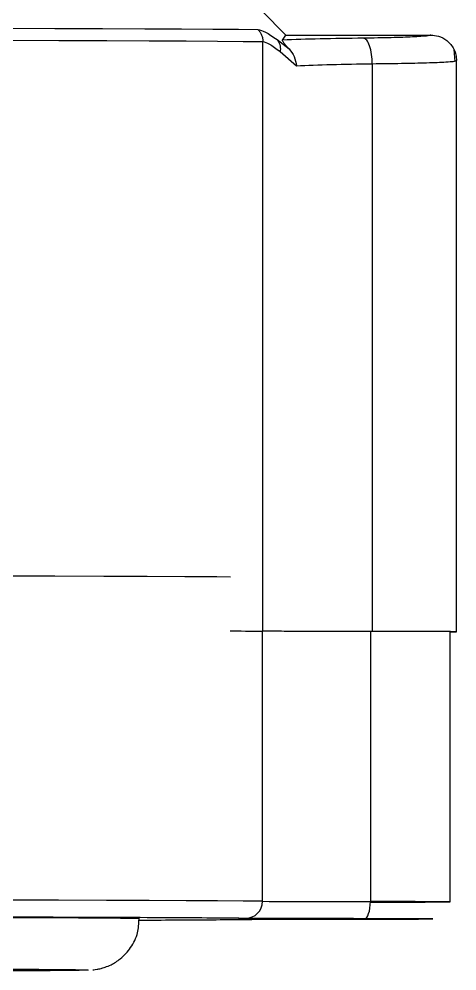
# Model space of a CAD drawing. Header units: millimetres. Extents: x 2003 to 4439, y 563 to 2285.
# Drawn here: x 2883 to 2908.6, y 665 to 720.8 of the extents above; entities that cross this region are included whole.
import ezdxf

# ---------------------------------------------------------------- set-up
doc = ezdxf.new("R2010")
doc.units = ezdxf.units.MM

msp = doc.modelspace()

# ---------------------------------------------------------------- linework, layer by layer
at = {"color": 7, "linetype": 'Continuous', "lineweight": 25}
for p, q in [((2898.621, 719.898), (2897.206, 721.313)), ((2898.433, 719.605), (2898.62, 719.899)), ((2898.62, 719.899), (2907.12, 719.899)), ((2897.273, 684.93), (2897.273, 719.516)), ((2898.106, 719.63), (2898.809, 719.085)), ((2898.296, 718.983), (2898.288, 718.924)), ((2898.288, 718.924), (2899.238, 718.093)), ((2908.541, 718.349), (2908.477, 719.04)), ((2903.685, 718.216), (2903.685, 684.914)), ((2908.505, 718.371), (2908.62, 718.398)), ((2908.62, 684.899), (2908.62, 718.402)), ((2897.252, 669.087), (2897.252, 684.93)), ((2903.575, 684.914), (2903.575, 669.071)), ((2908.243, 669.056), (2908.243, 684.899)), ((2886.991, 665.059), (2887.043, 665.056))]:
    msp.add_line(p, q, dxfattribs=at)
at = {"color": 7, "linetype": 'Continuous', "lineweight": 25, "flags": 128}
for points in [[(2833.185, 720.359), (2838.387, 720.356), (2843.501, 720.353), (2848.504, 720.349), (2853.373, 720.345), (2858.087, 720.339), (2862.625, 720.333), (2866.966, 720.327), (2871.091, 720.32), (2874.982, 720.312), (2878.621, 720.304), (2881.992, 720.295), (2885.08, 720.285), (2887.871, 720.276), (2890.353, 720.266), (2892.514, 720.255), (2894.345, 720.245), (2895.838, 720.234), (2896.986, 720.223)], [(2833.238, 719.652), (2838.46, 719.65), (2843.592, 719.647), (2848.614, 719.643), (2853.501, 719.638), (2858.232, 719.633), (2862.786, 719.627), (2867.144, 719.62), (2871.284, 719.613), (2875.189, 719.605), (2878.841, 719.597), (2882.225, 719.588), (2885.324, 719.579), (2888.125, 719.569), (2890.616, 719.559), (2892.785, 719.548), (2894.623, 719.538), (2896.121, 719.527), (2897.273, 719.516)], [(2895.37, 688.104), (2894.578, 688.11), (2892.708, 688.12), (2890.494, 688.131), (2887.946, 688.141), (2885.076, 688.151), (2881.898, 688.161), (2878.425, 688.17), (2874.674, 688.178), (2870.663, 688.186), (2866.41, 688.193), (2861.935, 688.2), (2857.258, 688.206), (2852.402, 688.211), (2847.389, 688.216), (2842.242, 688.22)], [(2897.252, 669.087), (2896.112, 669.098), (2894.621, 669.109), (2892.785, 669.12), (2890.614, 669.131), (2888.116, 669.141), (2885.304, 669.151), (2882.189, 669.16), (2878.787, 669.169), (2875.111, 669.177), (2871.18, 669.185), (2867.011, 669.192), (2862.623, 669.199), (2858.035, 669.205), (2853.268, 669.21), (2848.344, 669.215), (2843.285, 669.219), (2838.115, 669.222), (2832.855, 669.225)], [(2903.223, 668.069), (2903.292, 668.088), (2903.358, 668.146), (2903.418, 668.238), (2903.472, 668.363), (2903.515, 668.515), (2903.548, 668.688), (2903.568, 668.876), (2903.575, 669.071)], [(2890.043, 668.056), (2889.998, 668.062), (2889.642, 668.073), (2888.932, 668.083), (2887.871, 668.094), (2886.465, 668.104), (2884.72, 668.114), (2882.646, 668.124)], [(2906.243, 668.056), (2906.066, 668.054), (2905.546, 668.051), (2904.72, 668.049), (2903.643, 668.047), (2902.389, 668.046), (2901.043, 668.045), (2899.697, 668.046), (2898.443, 668.047), (2897.366, 668.049), (2896.54, 668.051), (2896.02, 668.054), (2895.843, 668.056), (2896.02, 668.059), (2896.54, 668.062), (2897.366, 668.064), (2898.443, 668.066), (2899.697, 668.067), (2901.043, 668.068), (2902.389, 668.067), (2903.643, 668.066), (2904.72, 668.064), (2905.546, 668.062), (2906.066, 668.059), (2906.243, 668.056)], [(2896.268, 668.026), (2896.46, 668.045), (2896.529, 668.062)], [(2903.298, 668.066), (2903.292, 668.063), (2903.223, 668.044)]]:
    msp.add_lwpolyline(points, dxfattribs=at)
at = {"color": 7, "linetype": 'Continuous', "lineweight": 25}
for centre, radius, start, end in [((2896.26, 669.079), 0.992, 270.4956, 0.4581), ((2903.082, 1711.409), 1042.338, 269.679528, 270.027064), ((2904.357, 166.326), 502.745, 89.55713, 90.08916), ((2904.58, 1099.471), 430.43, 269.86614, 270.48756)]:
    msp.add_arc(centre, radius, start, end, dxfattribs=at)
for points, knots in [([(2896.986, 720.223), (2897.115, 720.194), (2897.374, 720.138), (2897.862, 719.8), (2898.106, 719.63)], [0, 0, 0, 0, 0.499286, 1, 1, 1, 1]), ([(2903.172, 719.712), (2902.293, 719.699), (2900.506, 719.674), (2899.131, 719.628), (2898.433, 719.605)], [0, 0, 0, 0, 0.492155, 1, 1, 1, 1]), ([(2907.12, 719.899), (2907.071, 719.878), (2906.972, 719.838), (2906.12, 719.783), (2904.853, 719.738), (2903.733, 719.721), (2903.172, 719.712)], [0, 0, 0, 0, 0.249914, 0.499831, 0.749722, 1, 1, 1, 1]), ([(2903.685, 718.216), (2903.676, 718.4), (2903.658, 718.785), (2903.538, 719.283), (2903.367, 719.633), (2903.236, 719.686), (2903.172, 719.712)], [0, 0, 0, 0, 0.240153, 0.499483, 0.759101, 1, 1, 1, 1]), ([(2907.12, 719.899), (2907.268, 719.886), (2907.604, 719.856), (2908.004, 719.636), (2908.295, 719.35), (2908.477, 719.066), (2908.597, 718.742), (2908.613, 718.512), (2908.62, 718.398)], [0, 0, 0, 0, 0.18848, 0.427214, 0.563621, 0.707356, 0.854328, 1, 1, 1, 1]), ([(2897.273, 719.516), (2897.388, 719.488), (2897.623, 719.431), (2898.063, 719.095), (2898.288, 718.924)], [0, 0, 0, 0, 0.48849, 1, 1, 1, 1]), ([(2898.106, 719.63), (2898.139, 719.587), (2898.207, 719.5), (2898.27, 719.34), (2898.305, 719.166), (2898.299, 719.043), (2898.296, 718.983)], [0, 0, 0, 0, 0.2473909, 0.4997222, 0.7521965, 1, 1, 1, 1]), ([(2898.809, 719.085), (2898.769, 719.126), (2898.691, 719.207), (2898.595, 719.314), (2898.521, 719.404), (2898.452, 719.5), (2898.412, 719.579), (2898.426, 719.596), (2898.433, 719.605)], [0, 0, 0, 0, 0.111673, 0.222473, 0.333752, 0.456252, 0.712674, 1, 1, 1, 1]), ([(2898.809, 719.085), (2898.923, 718.941), (2899.154, 718.651), (2899.21, 718.281), (2899.239, 718.093)], [0, 0, 0, 0, 0.494817, 1, 1, 1, 1]), ([(2899.238, 718.093), (2899.89, 718.12), (2901.15, 718.173), (2902.859, 718.202), (2903.685, 718.216)], [0, 0, 0, 0, 0.516726, 1, 1, 1, 1]), ([(2903.685, 718.216), (2904.273, 718.223), (2905.469, 718.236), (2906.971, 718.271), (2907.939, 718.314), (2908.43, 718.348), (2908.488, 718.366), (2908.505, 718.371)], [0, 0, 0, 0, 0.237543, 0.482876, 0.745623, 0.921738, 1, 1, 1, 1]), ([(2895.362, 684.947), (2895.38, 684.947), (2896.277, 684.941), (2896.78, 684.935), (2897.273, 684.93)], [0, 0, 0, 0, 0.019707, 1, 1, 1, 1]), ([(2908.243, 684.894), (2908.253, 684.894), (2908.602, 684.895), (2908.691, 684.899), (2908.399, 684.903), (2907.354, 684.908), (2905.769, 684.912), (2904.38, 684.913), (2903.685, 684.914)], [0, 0, 0, 0, 0.005941, 0.204753, 0.403564, 0.602376, 0.801188, 1, 1, 1, 1]), ([(2896.268, 668.087), (2895.742, 668.092), (2894.68, 668.103), (2892.141, 668.119), (2888.872, 668.134), (2884.809, 668.149), (2879.997, 668.163), (2874.505, 668.176), (2868.411, 668.188), (2861.808, 668.198), (2854.829, 668.207), (2847.587, 668.214), (2840.21, 668.219), (2835.173, 668.221), (2832.677, 668.223)], [0, 0, 0, 0, 0.079959, 0.161371, 0.244142, 0.328893, 0.414217, 0.5, 0.585778, 0.671102, 0.755858, 0.838624, 0.920039, 1, 1, 1, 1]), ([(2887.319, 665.069), (2887.333, 665.07), (2887.367, 665.072), (2887.518, 665.091), (2887.762, 665.139), (2888.058, 665.227), (2888.456, 665.393), (2889.004, 665.741), (2889.574, 666.365), (2889.978, 667.181), (2890.007, 667.772), (2890.019, 668.04)], [0, 0, 0, 0, 0.069689, 0.159202, 0.228526, 0.284853, 0.360929, 0.487702, 0.660291, 0.846257, 1, 1, 1, 1]), ([(2890.013, 667.985), (2890.714, 667.988), (2892.523, 667.996), (2894.663, 668.01), (2895.736, 668.021), (2896.268, 668.026)], [0, 0, 0, 0, 0.241773, 0.624302, 1, 1, 1, 1]), ([(2903.223, 668.069), (2902.376, 668.07), (2900.654, 668.071), (2898.562, 668.076), (2896.977, 668.081), (2896.502, 668.085), (2896.268, 668.087)], [0, 0, 0, 0, 0.245796, 0.5, 0.754204, 1, 1, 1, 1]), ([(2896.268, 668.026), (2896.502, 668.028), (2896.977, 668.032), (2898.562, 668.037), (2900.654, 668.041), (2902.376, 668.043), (2903.223, 668.044)], [0, 0, 0, 0, 0.2457963, 0.5, 0.7542037, 1, 1, 1, 1]), ([(2907.243, 668.056), (2907.19, 668.058), (2907.083, 668.06), (2906.213, 668.064), (2904.912, 668.067), (2903.777, 668.068), (2903.223, 668.069)], [0, 0, 0, 0, 0.244178, 0.5, 0.755822, 1, 1, 1, 1]), ([(2903.223, 668.044), (2903.777, 668.045), (2904.912, 668.046), (2906.213, 668.049), (2907.083, 668.052), (2907.19, 668.055), (2907.243, 668.056)], [0, 0, 0, 0, 0.244178, 0.5, 0.755822, 1, 1, 1, 1]), ([(2750.097, 665.059), (2750.145, 665.063), (2750.252, 665.071), (2751.121, 665.083), (2752.602, 665.097), (2754.778, 665.111), (2757.608, 665.124), (2761.122, 665.137), (2765.276, 665.149), (2770.02, 665.16), (2775.281, 665.17), (2780.973, 665.179), (2786.996, 665.187), (2793.219, 665.193), (2799.584, 665.197), (2805.937, 665.201), (2812.276, 665.202), (2818.543, 665.203), (2824.81, 665.202), (2831.149, 665.201), (2837.501, 665.197), (2843.867, 665.193), (2850.09, 665.187), (2856.113, 665.179), (2861.805, 665.17), (2867.066, 665.16), (2871.81, 665.149), (2875.964, 665.137), (2879.478, 665.124), (2882.308, 665.111), (2884.483, 665.097), (2885.965, 665.083), (2886.836, 665.071), (2886.943, 665.063), (2886.991, 665.059)], [0, 0, 0, 0, 0.023828, 0.053273, 0.084485, 0.115699, 0.147957, 0.180726, 0.213842, 0.247136, 0.28043, 0.313546, 0.346314, 0.378573, 0.409785, 0.440999, 0.470442, 0.499888, 0.529332, 0.558778, 0.58999, 0.621203, 0.653462, 0.68623, 0.719347, 0.752641, 0.785934, 0.819051, 0.851819, 0.884078, 0.915289, 0.946503, 0.975948, 1, 1, 1, 1]), ([(2887.043, 665.056), (2886.987, 665.052), (2886.876, 665.043), (2885.979, 665.029), (2884.438, 665.016), (2883.125, 665.007), (2882.177, 665.002), (2882.148, 665.002)], [0, 0, 0, 0, 0.2407893, 0.4815888, 0.73683, 0.9920914, 1, 1, 1, 1])]:
    msp.add_open_spline(points, degree=3, knots=knots, dxfattribs=at)
for points in [[(2896.986, 720.223), (2897.028, 720.174), (2897.114, 720.076), (2897.204, 719.9), (2897.263, 719.712), (2897.27, 719.581), (2897.273, 719.516)], [(2903.685, 684.914), (2902.894, 684.914), (2901.312, 684.916), (2899.399, 684.92), (2897.939, 684.924), (2897.495, 684.928), (2897.273, 684.93)]]:
    msp.add_open_spline(points, degree=3, dxfattribs=at)

doc.saveas('drawing.dxf')
